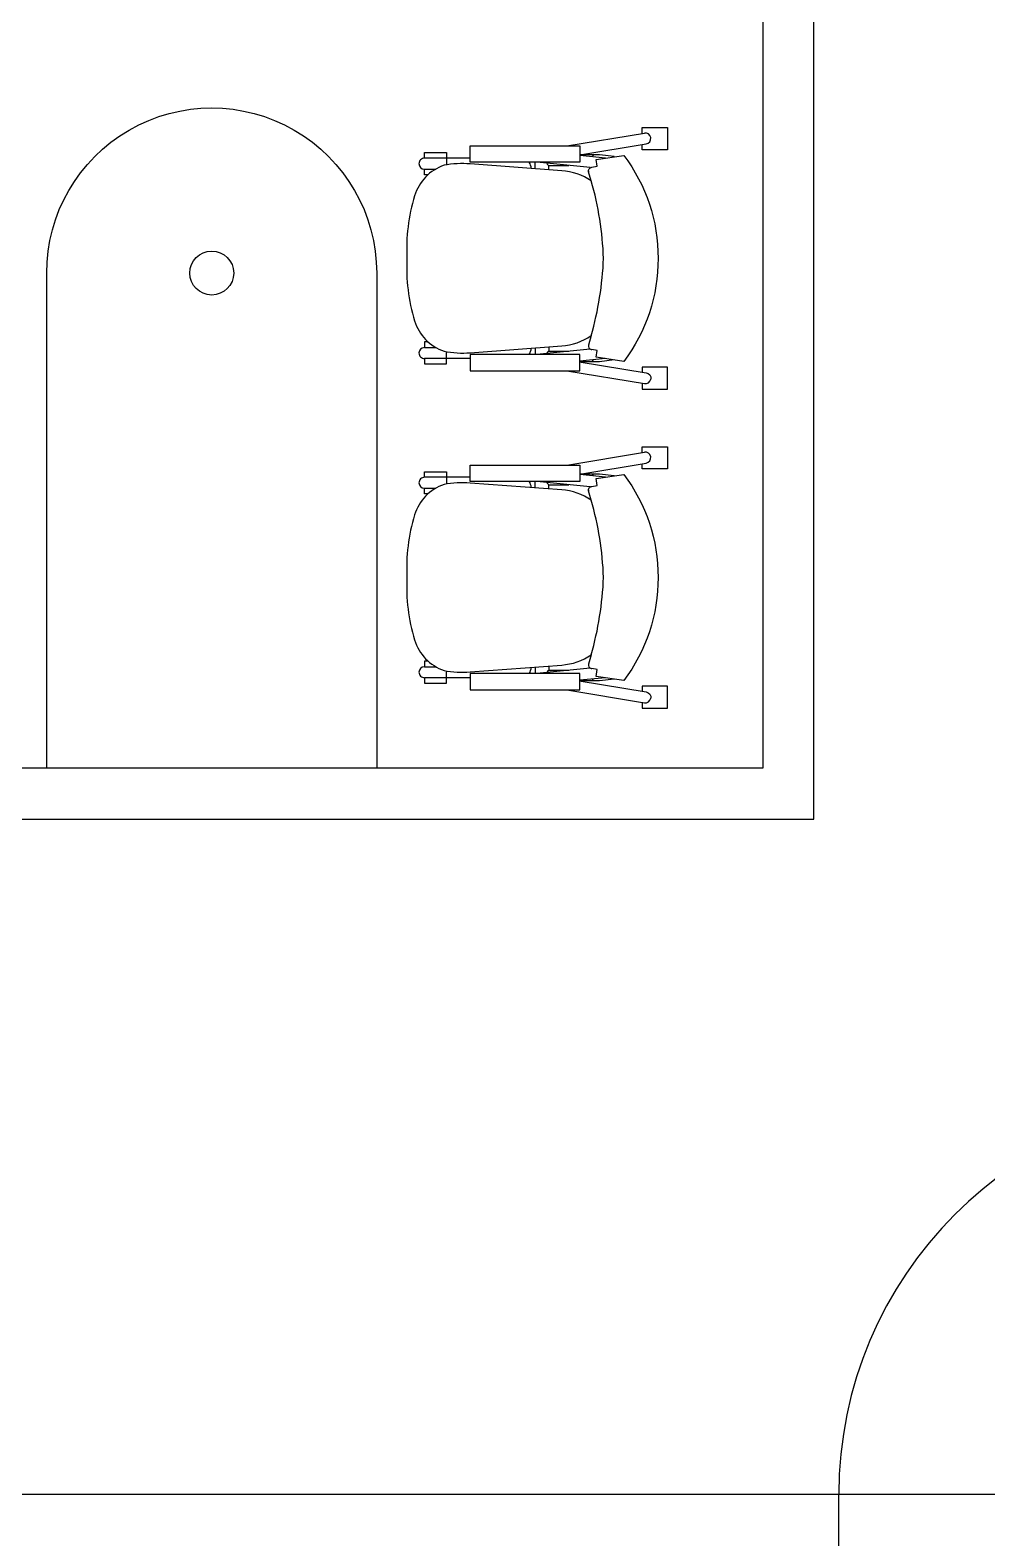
# Model space of a CAD drawing. Header units: inches. Extents: x 0 to 165, y 0 to 113.
# Drawn here: x 8.9 to 16.33, y 80.72 to 92.43 of the extents above; entities that cross this region are included whole.
import ezdxf

# ---------------------------------------------------------------- set-up
doc = ezdxf.new("R2010")
doc.units = ezdxf.units.IN
doc.header["$MEASUREMENT"] = 0
for name, color, linetype in [('COE', 2, 'Continuous'), ('Furnishings', 7, 'Continuous'), ('FYE', 3, 'Continuous'), ('IntDoorsWindows', 4, 'Continuous'), ('IntWalls', 5, 'Continuous')]:
    doc.layers.add(name, color=color, linetype=linetype)

msp = doc.modelspace()

# ---------------------------------------------------------------- linework, layer by layer
at = {"layer": 'COE'}
msp.add_lwpolyline([(18.599, 92.306), (18.599, 81.054), (3.898, 81.054), (3.898, 86.3), (14.984, 86.3), (14.984, 97.583)], dxfattribs=at)
at = {"layer": 'Furnishings'}
msp.add_lwpolyline([(11.59, 90.542), (11.59, 86.696), (9.027, 86.696), (9.027, 90.542, -1.000675)], format="xyb", close=True, dxfattribs=at)
for points in [[(13.066, 91.53), (13.669, 91.629)], [(13.651, 91.626), (13.651, 91.672), (13.849, 91.672), (13.849, 91.5), (13.651, 91.5), (13.651, 91.54)], [(12.315, 91.435), (11.961, 91.435), (11.961, 91.477), (12.131, 91.477), (12.131, 91.382)], [(11.99, 91.306), (11.961, 91.306), (11.961, 91.349), (12.049, 91.349)], [(12.82, 91.353), (12.82, 91.402)], [(13.249, 91.361), (12.835, 91.402)], [(12.927, 91.344), (12.927, 91.377), (13.083, 91.377)], [(13.366, 91.435), (13.167, 91.455)], [(11.99, 90.007), (11.961, 90.007), (11.961, 89.963), (12.049, 89.963)], [(12.82, 89.96), (12.82, 89.91)], [(13.249, 89.952), (12.835, 89.91)], [(12.927, 89.969), (12.927, 89.935), (13.083, 89.935)], [(12.315, 89.878), (11.961, 89.878), (11.961, 89.836), (12.131, 89.836), (12.131, 89.931)], [(13.366, 89.878), (13.167, 89.858)], [(13.066, 89.783), (13.669, 89.683)], [(13.651, 89.687), (13.651, 89.641), (13.849, 89.641), (13.849, 89.812), (13.651, 89.812), (13.651, 89.773)], [(13.066, 89.051), (13.669, 89.15)], [(13.651, 89.147), (13.651, 89.193), (13.849, 89.193), (13.849, 89.022), (13.651, 89.022), (13.651, 89.061)], [(12.315, 88.956), (11.961, 88.956), (11.961, 88.998), (12.131, 88.998), (12.131, 88.903)], [(12.82, 88.874), (12.82, 88.923)], [(13.249, 88.882), (12.835, 88.923)], [(12.927, 88.865), (12.927, 88.898), (13.083, 88.898)], [(13.366, 88.956), (13.167, 88.976)], [(11.99, 88.827), (11.961, 88.827), (11.961, 88.871), (12.049, 88.871)], [(11.99, 87.528), (11.961, 87.528), (11.961, 87.484), (12.049, 87.484)], [(12.82, 87.481), (12.82, 87.432)], [(12.927, 87.49), (12.927, 87.457), (13.083, 87.457)], [(12.315, 87.399), (11.961, 87.399), (11.961, 87.357), (12.131, 87.357), (12.131, 87.452)], [(13.249, 87.473), (12.835, 87.432)], [(13.366, 87.399), (13.167, 87.379)], [(13.066, 87.304), (13.669, 87.205)], [(13.651, 87.208), (13.651, 87.162), (13.849, 87.162), (13.849, 87.333), (13.651, 87.333), (13.651, 87.294)]]:
    msp.add_lwpolyline(points, dxfattribs=at)
for points in [[(13.434, 91.446), (13.32, 91.459), (13.167, 91.46), (13.683, 91.545, 0.398308), (13.719, 91.594)], [(13.257, 91.257, 0.130465), (13.027, 91.337), (12.317, 91.39, 0.062407), (12.113, 91.379, 0.239269), (11.884, 91.142, 0.086519), (11.825, 90.656, 0.086508), (11.884, 90.171, 0.239269), (12.113, 89.934, 0.066282), (12.317, 89.923), (13.027, 89.976, 0.13047), (13.257, 90.056), (13.236, 89.983)], [(13.256, 90.055, 0.059069), (13.352, 90.656, 0.059173), (13.257, 91.257), (13.236, 91.329, -0.417017), (13.261, 91.364), (13.303, 91.372), (13.295, 91.424), (13.509, 91.456, -0.166271), (13.775, 90.656, -0.165976), (13.509, 89.856), (13.295, 89.888), (13.303, 89.941), (13.261, 89.947)], [(13.434, 89.867), (13.32, 89.853), (13.162, 89.853), (13.683, 89.768, -0.398291), (13.719, 89.718)], [(13.434, 88.967), (13.32, 88.98), (13.167, 88.981), (13.683, 89.066, 0.398296), (13.719, 89.115)], [(13.257, 88.778, 0.13047), (13.027, 88.858), (12.317, 88.911, 0.066288), (12.113, 88.9, 0.239268), (11.884, 88.663, 0.086508), (11.825, 88.178, 0.086519), (11.884, 87.692, 0.239275), (12.113, 87.455, 0.066288), (12.317, 87.444), (13.027, 87.497, 0.13047), (13.257, 87.577), (13.236, 87.504)], [(13.256, 87.576, 0.059172), (13.352, 88.178, 0.05907), (13.257, 88.778), (13.236, 88.85, -0.417038), (13.261, 88.885), (13.303, 88.893), (13.295, 88.946), (13.509, 88.977, -0.166171), (13.775, 88.178, -0.166273), (13.509, 87.378), (13.295, 87.409), (13.303, 87.462), (13.261, 87.47)], [(13.434, 87.388), (13.32, 87.375), (13.162, 87.375), (13.683, 87.289, -0.39832), (13.719, 87.239)]]:
    msp.add_lwpolyline(points, format="xyb", dxfattribs=at)
for points in [[(12.315, 91.402), (12.315, 91.53), (13.167, 91.53), (13.167, 91.402)], [(12.315, 89.91), (12.315, 89.783), (13.167, 89.783), (13.167, 89.91)], [(12.315, 88.923), (12.315, 89.051), (13.167, 89.051), (13.167, 88.923)], [(12.315, 87.432), (12.315, 87.304), (13.167, 87.304), (13.167, 87.432)]]:
    msp.add_lwpolyline(points, close=True, dxfattribs=at)
msp.add_circle((10.309, 90.542), 0.171, dxfattribs=at)
for centre, radius, start, end in [((11.961, 91.392), 0.0428, 89.3653, 180.6347), ((12.712, 91.355), 0.0779, 359.6949, 37.175), ((12.712, 89.958), 0.0779, 322.8258, 0.3043), ((11.961, 89.921), 0.0428, 179.3608, 270.637), ((11.961, 88.913), 0.0428, 89.3639, 180.6361), ((12.712, 88.876), 0.0779, 359.6966, 37.1733), ((12.712, 87.479), 0.0779, 322.8258, 0.3043), ((11.961, 87.442), 0.0428, 179.3639, 270.6361)]:
    msp.add_arc(centre, radius, start, end, dxfattribs=at)
for points in [[(13.719, 91.594), (13.715, 91.618), (13.692, 91.634), (13.669, 91.629)], [(13.276, 91.459), (13.271, 91.455), (13.267, 91.451), (13.264, 91.446)], [(11.918, 91.392), (11.918, 91.369), (11.937, 91.349), (11.961, 91.349)], [(12.911, 91.394), (12.915, 91.385), (12.923, 91.379), (12.93, 91.374)], [(13.235, 91.335), (13.235, 91.334), (13.236, 91.332), (13.236, 91.329)], [(11.961, 89.963), (11.937, 89.963), (11.918, 89.944), (11.918, 89.921)], [(12.93, 89.939), (12.923, 89.934), (12.915, 89.927), (12.911, 89.918)], [(13.236, 89.983), (13.232, 89.969), (13.241, 89.953), (13.255, 89.948)], [(13.255, 89.948), (13.257, 89.948), (13.26, 89.948), (13.261, 89.947)], [(13.264, 89.867), (13.267, 89.862), (13.271, 89.857), (13.276, 89.853)], [(13.669, 89.683), (13.692, 89.679), (13.715, 89.695), (13.719, 89.718)], [(13.719, 89.115), (13.715, 89.139), (13.692, 89.155), (13.669, 89.15)], [(11.918, 88.913), (11.918, 88.89), (11.937, 88.871), (11.961, 88.871)], [(12.911, 88.915), (12.915, 88.906), (12.923, 88.9), (12.93, 88.895)], [(13.276, 88.98), (13.271, 88.976), (13.267, 88.972), (13.264, 88.967)], [(13.235, 88.856), (13.235, 88.855), (13.236, 88.853), (13.236, 88.85)], [(11.961, 87.484), (11.937, 87.484), (11.918, 87.465), (11.918, 87.442)], [(13.236, 87.504), (13.232, 87.49), (13.241, 87.474), (13.255, 87.47)], [(12.93, 87.46), (12.923, 87.455), (12.915, 87.448), (12.911, 87.44)], [(13.255, 87.47), (13.257, 87.47), (13.26, 87.47), (13.261, 87.47)], [(13.264, 87.388), (13.267, 87.383), (13.271, 87.379), (13.276, 87.375)], [(13.669, 87.205), (13.692, 87.2), (13.715, 87.216), (13.719, 87.239)]]:
    msp.add_open_spline(points, degree=3, dxfattribs=at)
at = {"layer": 'FYE'}
msp.add_lwpolyline([(14.588, 97.979), (14.588, 86.696), (3.898, 86.696), (3.898, 97.525), (7.349, 97.525), (7.349, 95.9), (9.914, 95.9), (9.914, 97.979)], close=True, dxfattribs=at)
at = {"layer": 'IntDoorsWindows'}
msp.add_arc((18.256, 81.053), 3.077, 89.9935, 179.9868, dxfattribs=at)
at = {"layer": 'IntWalls'}
for points in [[(3.898, 86.3), (14.984, 86.3), (14.984, 93.219), (14.588, 93.219), (14.588, 86.696), (3.898, 86.696)], [(5.436, 80.659), (12.355, 80.638), (12.355, 80.296), (12.76, 80.296), (12.76, 80.638), (15.179, 80.638), (15.179, 81.054), (5.301, 81.054)]]:
    msp.add_lwpolyline(points, dxfattribs=at)

doc.saveas('drawing.dxf')
